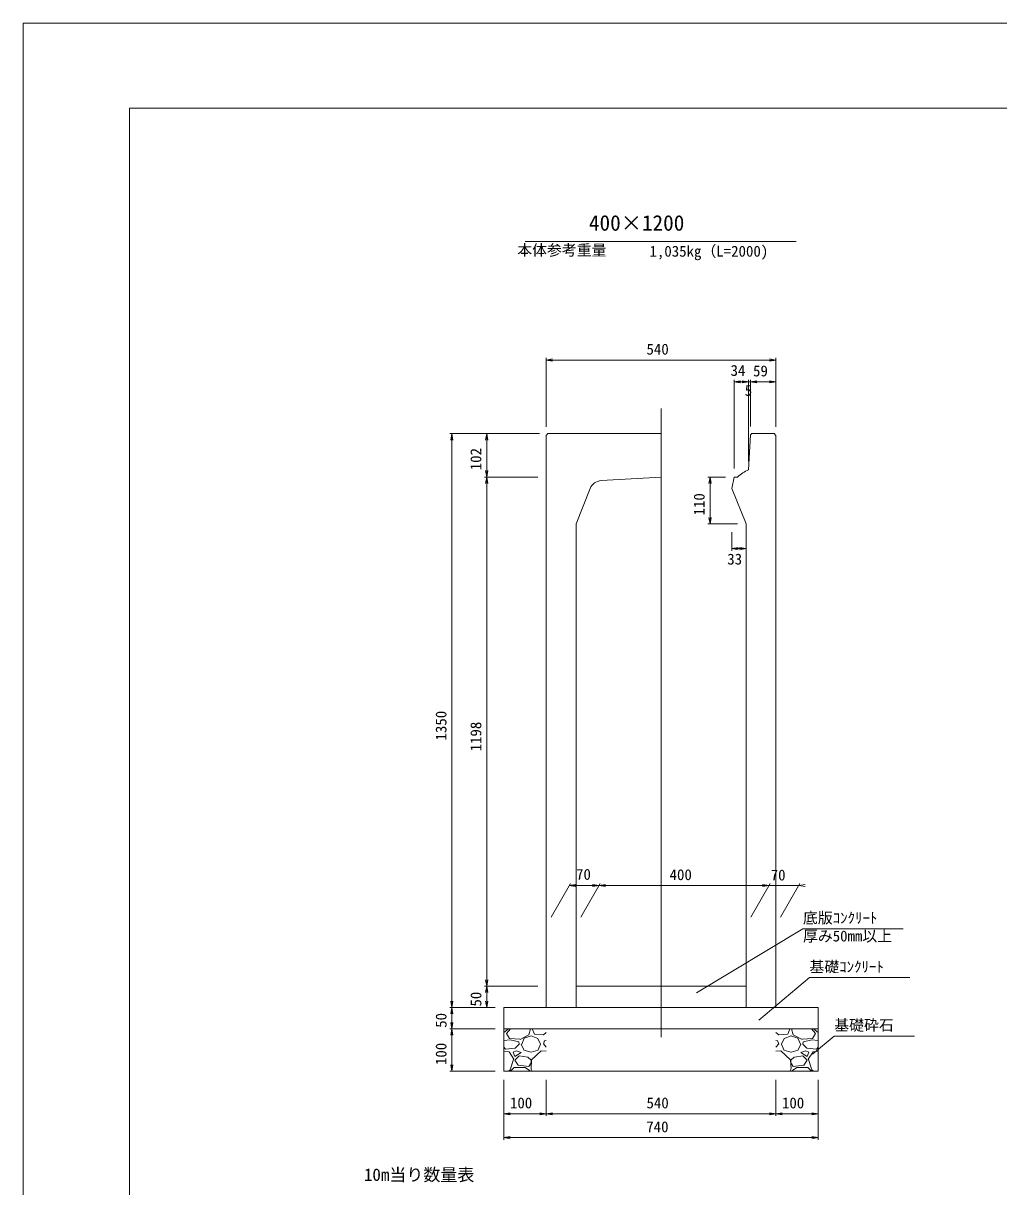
# Model space of a CAD drawing. Units: millimetres, scale not verified. Extents: x 0 to 84100, y 0 to 59400.
# Drawn here: x 0 to 22951, y 32028 to 59400 of the extents above; entities that cross this region are included whole.
import ezdxf
from ezdxf.enums import TextEntityAlignment as Align

# ---------------------------------------------------------------- set-up
doc = ezdxf.new("R2010")
doc.units = ezdxf.units.MM
doc.header["$LTSCALE"] = 100
for name, color, linetype, lineweight in [('0_2', 7, 'Continuous', 9), ('D-STR-DIM', 7, 'Continuous', 18), ('D-STR-DIM（寸法）', 7, 'Continuous', 18), ('D-STR-HTXT（旗揚げ）', 4, 'Continuous', 18), ('D-STR-STRn（構造物）', 7, 'Continuous', 18), ('D-TTL(外枠）', 2, 'Continuous', 18), ('DEFPOINTS_3', 8, 'Continuous', 18), ('作図レイヤ', 1, 'Continuous', 18)]:
    doc.layers.add(name, color=color, linetype=linetype, lineweight=lineweight)
doc.layers.add('D-STR-TXT（文字）', color=7, linetype='Continuous')
doc.styles.add('ＭＳ ゴシック', font='')
doc.styles.get('ＭＳ ゴシック').set_extended_font_data('MS Gothic')

msp = doc.modelspace()

# ---------------------------------------------------------------- linework, layer by layer
at = {"layer": '0_2'}
for p, q in [((12305.5, 51477.6), (12455.5, 51502.6)), ((12455.5, 51452.6), (12305.5, 51477.6)), ((17555.5, 51502.6), (17705.5, 51477.6)), ((17705.5, 51477.6), (17555.5, 51452.6)), ((16725.5, 50964.3), (16875.5, 50989.3)), ((16875.5, 50939.3), (16725.5, 50964.3)), ((16915.5, 50989.3), (17065.5, 50964.3)), ((17065.5, 50964.3), (16915.5, 50939.3)), ((17113.7, 50964.3), (17263.7, 50989.3)), ((17263.7, 50939.3), (17113.7, 50964.3)), ((17555.5, 50989.3), (17705.5, 50964.3)), ((17705.5, 50964.3), (17555.5, 50939.3)), ((10059.9, 49594.9), (10084.9, 49744.9)), ((10084.9, 49744.9), (10109.9, 49594.9)), ((10879, 49594.9), (10904, 49744.9)), ((10904, 49744.9), (10929, 49594.9)), ((10904, 48724.9), (10879, 48874.9)), ((10879, 48574.9), (10904, 48724.9)), ((10929, 48874.9), (10904, 48724.9)), ((10904, 48724.9), (10929, 48574.9)), ((16133.2, 48574.9), (16158.2, 48724.9)), ((16158.2, 48724.9), (16183.2, 48574.9)), ((16158.2, 47624.9), (16133.2, 47774.9)), ((16183.2, 47774.9), (16158.2, 47624.9)), ((16674.5, 47039.8), (16824.5, 47064.8)), ((16824.5, 47014.8), (16674.5, 47039.8)), ((16855.5, 47064.8), (17005.5, 47039.8)), ((17005.5, 47039.8), (16855.5, 47014.8)), ((12846.4, 39113.6), (12996.4, 39138.6)), ((12996.4, 39088.6), (12846.4, 39113.6)), ((13396.4, 39138.6), (13546.4, 39113.6)), ((13546.4, 39113.6), (13396.4, 39088.6)), ((13546.4, 39113.6), (13696.4, 39138.6)), ((13696.4, 39088.6), (13546.4, 39113.6)), ((17396.4, 39138.6), (17546.4, 39113.6)), ((17546.4, 39113.6), (17396.4, 39088.6)), ((18246.4, 39113.6), (18396.4, 39138.6)), ((18396.4, 39088.6), (18246.4, 39113.6)), ((10904, 36744.9), (10879, 36894.9)), ((10879, 36594.9), (10904, 36744.9)), ((10929, 36894.9), (10904, 36744.9)), ((10904, 36744.9), (10929, 36594.9)), ((10084.9, 36244.9), (10059.9, 36394.9)), ((10059.9, 36094.9), (10084.9, 36244.9)), ((10109.9, 36394.9), (10084.9, 36244.9)), ((10084.9, 36244.9), (10109.9, 36094.9)), ((10904, 36244.9), (10879, 36394.9)), ((10929, 36394.9), (10904, 36244.9)), ((10084.9, 35744.9), (10059.9, 35894.9)), ((10109.9, 35894.9), (10084.9, 35744.9)), ((10059.9, 35594.9), (10084.9, 35744.9)), ((10084.9, 35744.9), (10109.9, 35594.9)), ((10084.9, 34744.9), (10059.9, 34894.9)), ((10109.9, 34894.9), (10084.9, 34744.9)), ((11305.5, 33744.9), (11455.5, 33769.9)), ((11455.5, 33719.9), (11305.5, 33744.9)), ((12155.5, 33769.9), (12305.5, 33744.9)), ((12305.5, 33744.9), (12155.5, 33719.9)), ((12305.5, 33744.9), (12455.5, 33769.9)), ((12455.5, 33719.9), (12305.5, 33744.9)), ((17555.5, 33769.9), (17705.5, 33744.9)), ((17705.5, 33744.9), (17555.5, 33719.9)), ((17705.5, 33744.9), (17855.5, 33769.9)), ((17855.5, 33719.9), (17705.5, 33744.9)), ((18555.5, 33769.9), (18705.5, 33744.9)), ((18705.5, 33744.9), (18555.5, 33719.9)), ((11305.5, 33182.6), (11455.5, 33207.6)), ((11455.5, 33157.6), (11305.5, 33182.6)), ((18555.5, 33207.6), (18705.5, 33182.6)), ((18705.5, 33182.6), (18555.5, 33157.6))]:
    msp.add_line(p, q, dxfattribs=at)
at = {"layer": '0_2', "lineweight": 18}
for p, q in [((12305.5, 51477.6), (12325.5, 51477.6)), ((17705.5, 51477.6), (17685.5, 51477.6)), ((16725.5, 50964.3), (16745.5, 50964.3)), ((17065.5, 50964.3), (17045.5, 50964.3)), ((17113.7, 50964.3), (17133.7, 50964.3)), ((17705.5, 50964.3), (17685.5, 50964.3)), ((10084.9, 49744.9), (10084.9, 49724.9)), ((10904, 49744.9), (10904, 49724.9)), ((10904, 48724.9), (10904, 48744.9)), ((10904, 48724.9), (10904, 48704.9)), ((16158.2, 48724.9), (16158.2, 48704.9)), ((16158.2, 47624.9), (16158.2, 47644.9)), ((16674.5, 47039.8), (16694.5, 47039.8)), ((17005.5, 47039.8), (16985.5, 47039.8)), ((12846.4, 39113.6), (12866.4, 39113.6)), ((13546.4, 39113.6), (13526.4, 39113.6)), ((13546.4, 39113.6), (13566.4, 39113.6)), ((17546.4, 39113.6), (17526.4, 39113.6)), ((18246.4, 39113.6), (18266.4, 39113.6)), ((10904, 36744.9), (10904, 36764.9)), ((10904, 36744.9), (10904, 36724.9)), ((10084.9, 36244.9), (10084.9, 36264.9)), ((10084.9, 36244.9), (10084.9, 36224.9)), ((10904, 36244.9), (10904, 36264.9)), ((10084.9, 35744.9), (10084.9, 35764.9)), ((10084.9, 35744.9), (10084.9, 35724.9)), ((10084.9, 34744.9), (10084.9, 34764.9)), ((11305.5, 33744.9), (11325.5, 33744.9)), ((12305.5, 33744.9), (12285.5, 33744.9)), ((12305.5, 33744.9), (12325.5, 33744.9)), ((17705.5, 33744.9), (17685.5, 33744.9)), ((17705.5, 33744.9), (17725.5, 33744.9)), ((18705.5, 33744.9), (18685.5, 33744.9)), ((11305.5, 33182.6), (11325.5, 33182.6)), ((18705.5, 33182.6), (18685.5, 33182.6))]:
    msp.add_line(p, q, dxfattribs=at)
at = {"layer": 'D-STR-DIM'}
for p, q in [((11305.5, 34544.9), (11305.5, 33132.6)), ((12305.5, 34544.9), (12305.5, 33694.9)), ((17705.5, 34544.9), (17705.5, 33694.9)), ((18705.5, 34544.9), (18705.5, 33132.6)), ((11325.5, 33744.9), (12285.5, 33744.9)), ((12325.5, 33744.9), (17685.5, 33744.9)), ((17725.5, 33744.9), (18685.5, 33744.9)), ((11325.5, 33182.6), (18685.5, 33182.6))]:
    msp.add_line(p, q, dxfattribs=at)
at = {"layer": 'D-STR-DIM（寸法）'}
for p, q in [((16725.5, 48924.9), (16725.5, 51014.3)), ((16745.5, 50964.3), (17045.5, 50964.3)), ((17065.5, 49091), (17065.5, 51014.3)), ((17113.7, 50964.3), (17065.5, 50964.3)), ((17113.7, 49914.9), (17113.7, 51014.3)), ((17133.7, 50964.3), (17685.5, 50964.3)), ((17705.5, 49904.9), (17705.5, 51014.3)), ((12145.5, 49744.9), (10034.9, 49744.9)), ((10084.9, 49724.9), (10084.9, 36264.9)), ((10904, 49724.9), (10904, 48744.9)), ((12105.5, 48724.9), (10854, 48724.9)), ((16525.5, 48724.9), (16108.2, 48724.9)), ((10904, 48704.9), (10904, 36764.9)), ((16158.2, 48704.9), (16158.2, 47644.9)), ((16805.5, 47624.9), (16108.2, 47624.9)), ((16674.5, 47424.9), (16674.5, 46989.8)), ((17005.5, 47424.9), (17005.5, 46989.8)), ((16694.5, 47039.8), (16985.5, 47039.8)), ((12417.2, 38370.3), (12875.3, 39163.6)), ((13117.2, 38370.3), (13575.3, 39163.6)), ((17117.2, 38370.3), (17575.3, 39163.6)), ((17817.2, 38370.3), (18275.3, 39163.6)), ((13526.4, 39113.6), (12866.4, 39113.6)), ((13566.4, 39113.6), (17526.4, 39113.6)), ((17546.4, 39113.6), (18246.4, 39113.6)), ((18266.4, 39113.6), (18286.4, 39113.6)), ((12105.5, 36744.9), (10854, 36744.9)), ((10904, 36264.9), (10904, 36724.9)), ((11105.5, 36244.9), (10034.9, 36244.9)), ((11105.5, 36244.9), (10034.9, 36244.9)), ((10084.9, 36224.9), (10084.9, 35764.9)), ((11105.5, 35744.9), (10034.9, 35744.9)), ((10084.9, 35724.9), (10084.9, 34764.9)), ((11105.5, 34744.9), (10034.9, 34744.9))]:
    msp.add_line(p, q, dxfattribs=at)
at = {"layer": 'D-STR-HTXT（旗揚げ）'}
for p, q in [((11809.2, 54265), (18187.6, 54265)), ((15842.5, 36591), (18345.4, 38097.7)), ((20705.3, 38097.7), (18345.4, 38097.7)), ((17306.2, 35946.8), (18497.9, 36948)), ((20857.8, 36948), (18497.9, 36948)), ((18573.2, 35147.7), (19081.6, 35573.9)), ((20968, 35573.9), (19081.6, 35573.9))]:
    msp.add_line(p, q, dxfattribs=at)
at = {"layer": 'D-STR-STRn（構造物）'}
for p, q in [((15005.5, 35548.5), (15005.5, 50333.5)), ((13005.5, 36744.9), (17005.5, 36744.9)), ((11305.5, 36244.9), (18705.5, 36244.9)), ((11305.5, 36244.9), (11305.5, 34744.9)), ((18705.5, 36244.9), (18705.5, 34744.9)), ((11305.5, 35744.9), (18705.5, 35744.9)), ((11305.5, 35657.9), (11418, 35744.9)), ((11367.2, 35634.4), (11466.6, 35744.9)), ((11439.2, 35513.9), (11369.2, 35633.9)), ((11897.7, 35603.7), (11687.7, 35493.7)), ((11937.5, 35744.3), (11897.5, 35604.3)), ((11971.6, 35744.9), (12025.6, 35616.7)), ((12026.6, 35613.9), (12236.6, 35603.9)), ((12237.2, 35605.1), (12305.5, 35657.9)), ((17773.7, 35605.1), (17705.5, 35657.9)), ((17984.3, 35613.9), (17774.3, 35603.9)), ((18039.3, 35744.9), (17985.4, 35616.7)), ((18073.4, 35744.3), (18113.4, 35604.3)), ((18113.2, 35603.7), (18323.2, 35493.7)), ((18643.7, 35634.4), (18544.3, 35744.9)), ((18571.8, 35513.9), (18641.8, 35633.9)), ((18705.5, 35657.9), (18592.9, 35744.9)), ((11458.1, 35483.3), (11305.5, 35467.2)), ((11346.9, 35267.7), (11305.5, 35312.9)), ((11686.6, 35496.5), (11436.6, 35516.5)), ((11656.8, 35435), (11456.8, 35485)), ((11667.2, 35384.4), (11577.2, 35284.4)), ((11667.3, 35383.8), (11657.3, 35433.8)), ((11716.3, 35384.7), (11776.3, 35244.7)), ((11727, 35384.4), (11787, 35524.4)), ((11787.3, 35524.4), (11947.3, 35574.4)), ((11946.8, 35574.4), (12106.8, 35514.4)), ((12107.3, 35514.1), (12167.3, 35384.1)), ((12116.9, 35244.9), (12166.9, 35384.9)), ((12305.5, 35312.9), (12236.9, 35387.7)), ((12237, 35384.7), (12267, 35464.7)), ((12305.5, 35467.2), (12268.1, 35463.3)), ((17705.5, 35467.2), (17742.8, 35463.3)), ((17705.5, 35312.9), (17774, 35387.7)), ((17773.9, 35384.7), (17743.9, 35464.7)), ((17903.6, 35514.1), (17843.6, 35384.1)), ((17894, 35244.9), (17844, 35384.9)), ((18064.1, 35574.4), (17904.1, 35514.4)), ((18223.6, 35524.4), (18063.6, 35574.4)), ((18284, 35384.4), (18224, 35524.4)), ((18294.6, 35384.7), (18234.6, 35244.7)), ((18324.4, 35496.5), (18574.4, 35516.5)), ((18343.6, 35383.8), (18353.6, 35433.8)), ((18343.7, 35384.4), (18433.7, 35284.4)), ((18354.1, 35435), (18554.1, 35485)), ((18552.8, 35483.3), (18705.5, 35467.2)), ((18664, 35267.7), (18705.5, 35312.9)), ((11427.5, 35203.4), (11305.5, 35213.6)), ((11576.5, 35285), (11346.5, 35265)), ((11539.4, 35025), (11429.4, 35205)), ((11526.8, 35194.4), (11566.8, 35094.4)), ((11597.1, 35224), (11527.1, 35194)), ((11566.8, 35094.7), (11716.8, 35184.7)), ((11667.2, 35104.4), (11567.2, 35004.4)), ((11717.5, 35184.6), (11597.5, 35224.6)), ((11868.3, 35075), (11668.3, 35105)), ((11776.4, 35243.7), (11946.4, 35193.7)), ((11949.3, 35002.3), (11869.3, 35072.3)), ((11947.7, 35193.8), (12117.7, 35243.8)), ((12187.4, 35224.3), (11957.4, 35014.3)), ((12305.5, 35213.6), (12187.5, 35223.4)), ((17705.5, 35213.6), (17823.4, 35223.4)), ((17823.5, 35224.3), (18053.5, 35014.3)), ((18063.2, 35193.8), (17893.2, 35243.8)), ((18061.6, 35002.3), (18141.6, 35072.3)), ((18234.5, 35243.7), (18064.5, 35193.7)), ((18142.6, 35075), (18342.6, 35105)), ((18293.4, 35184.6), (18413.4, 35224.6)), ((18444.1, 35094.7), (18294.1, 35184.7)), ((18343.8, 35104.4), (18443.8, 35004.4)), ((18413.8, 35224), (18483.8, 35194)), ((18434.4, 35285), (18664.4, 35265)), ((18484.1, 35194.4), (18444.1, 35094.4)), ((18471.5, 35025), (18581.5, 35205)), ((18583.4, 35203.4), (18705.5, 35213.6)), ((11418.1, 34744.9), (11457.2, 34775.1)), ((11457.3, 34774.1), (11537.3, 35024.1)), ((11466.6, 34744.9), (11547.2, 34834.4)), ((11547.2, 34834.5), (11807.2, 34834.5)), ((11566.9, 35004.8), (11646.9, 34884.8)), ((11647.5, 34884), (11897.5, 34854)), ((11806.9, 34836.7), (11936.9, 34746.7)), ((11897.5, 34854.6), (11947.5, 34944.6)), ((11945.6, 34806.7), (11971.6, 34744.9)), ((11956.7, 35014.9), (11946.7, 34804.9)), ((11947.2, 34944.5), (11947.2, 35004.5)), ((18065.4, 34806.7), (18039.3, 34744.9)), ((18054.2, 35014.9), (18064.2, 34804.9)), ((18113.4, 34854.6), (18063.4, 34944.6)), ((18063.7, 34944.5), (18063.7, 35004.5)), ((18204, 34836.7), (18074, 34746.7)), ((18363.4, 34884), (18113.4, 34854)), ((18463.7, 34834.5), (18203.7, 34834.5)), ((18444.1, 35004.8), (18364.1, 34884.8)), ((18544.3, 34744.9), (18463.7, 34834.4)), ((18553.6, 34774.1), (18473.6, 35024.1)), ((18592.9, 34744.9), (18553.7, 34775.1)), ((11305.5, 34744.9), (18705.5, 34744.9))]:
    msp.add_line(p, q, dxfattribs=at)
at = {"layer": 'D-TTL(外枠）'}
for p, q in [((2500, 57400), (82000, 57400)), ((2500, 2000), (2500, 57400))]:
    msp.add_line(p, q, dxfattribs=at)
at = {"layer": 'DEFPOINTS_3'}
for p, q in [((0, 0), (0, 59400)), ((0, 59400), (84100, 59400))]:
    msp.add_line(p, q, dxfattribs=at)
at = {"layer": '作図レイヤ', "color": 7}
for p, q in [((12305.5, 49904.9), (12305.5, 51527.6)), ((12325.5, 51477.6), (17685.5, 51477.6)), ((17705.5, 49904.9), (17705.5, 51527.6))]:
    msp.add_line(p, q, dxfattribs=at)
at = {"layer": '作図レイヤ'}
for p, q in [((12345.5, 49744.9), (12305.5, 49704.9)), ((12305.5, 49704.9), (12305.5, 36244.9)), ((15005.5, 49744.9), (12345.5, 49744.9)), ((17113.7, 49714.9), (17065.5, 48891)), ((17113.7, 49714.9), (17145.5, 49744.9)), ((17145.5, 49744.9), (17665.5, 49744.9)), ((17665.5, 49744.9), (17705.5, 49704.9)), ((17705.5, 49704.9), (17705.5, 36244.9)), ((15005.5, 48724.9), (13597, 48640.4)), ((16674.5, 48452.3), (16725.5, 48724.9)), ((16725.5, 48724.9), (16805.5, 48724.9)), ((13336.4, 48452.3), (13005.5, 47624.9)), ((16674.5, 48452.3), (17005.5, 47624.9)), ((13005.5, 47624.9), (13005.5, 36244.9)), ((17005.5, 47624.9), (17005.5, 36244.9)), ((13005.5, 36244.9), (12305.5, 36244.9)), ((17705.5, 36244.9), (17005.5, 36244.9))]:
    msp.add_line(p, q, dxfattribs=at)
for centre, radius, start, end in [((17358.2, 48146.5), 800, 111.465, 133.704), ((13615, 48340.9), 300, 93.43363, 158.19859)]:
    msp.add_arc(centre, radius, start, end, dxfattribs=at)

# ---------------------------------------------------------------- texts
at = {"layer": 'D-STR-DIM', "style": 'ＭＳ ゴシック'}
for s, p in [('100', (11451, 33794.9)), ('540', (14663.5, 33794.9)), ('100', (17851, 33794.9)), ('740', (14659, 33232.6))]:
    msp.add_text(s, height=256.6, dxfattribs=at).set_placement(p, align=Align.BOTTOM_LEFT)
at = {"layer": 'D-STR-DIM（寸法）', "style": 'ＭＳ ゴシック'}
for s, p in [('34', (16642.6, 51027.5)), ('59', (17170.6, 51015.5)), ('5', (16975.3, 50556.1)), ('33', (16564.8, 46588.5)), ('70', (13007, 39171.9)), ('400', (15207.1, 39163.6)), ('70', (17587.1, 39155.6))]:
    msp.add_text(s, height=256.6, dxfattribs=at).set_placement(p, align=Align.BOTTOM_LEFT)
for s, p in [('102', (10854, 48884)), ('110', (16108.2, 47820.4)), ('1350', (10034.9, 42526.7)), ('1198', (10854, 42269.4)), ('50', (10855.7, 36266.6)), ('50', (10036.4, 35766.6)), ('100', (10034.9, 34890.4))]:
    msp.add_text(s, height=256.6, rotation=90, dxfattribs=at).set_placement(p, align=Align.BOTTOM_LEFT)
at = {"layer": 'D-STR-TXT（文字）', "style": 'ＭＳ ゴシック'}
for s, height, p in [('400×1200', 366.6, (13309.4, 54409.8)), ('本体参考重量', 256.6, (11622.4, 53858.3)), ('1,035kg（L=2000)', 256.6, (14734.4, 53831.9)), ('底版ｺﾝｸﾘｰﾄ', 256.6, (18345.4, 38147.7)), ('厚み50mm以上', 256.6, (18345.4, 37720.5)), ('基礎ｺﾝｸﾘｰﾄ', 256.6, (18497.9, 36998)), ('基礎砕石', 256.6, (19081.6, 35623.9)), ('10m当り数量表', 293.3, (8014.7, 32076.6))]:
    msp.add_text(s, height=height, dxfattribs=at).set_placement(p, align=Align.BOTTOM_LEFT)
at = {"layer": '作図レイヤ', "color": 7, "style": 'ＭＳ ゴシック'}
msp.add_text('540', height=256.6, dxfattribs=at).set_placement((14663.5, 51527.6), align=Align.BOTTOM_LEFT)

doc.saveas('drawing.dxf')
